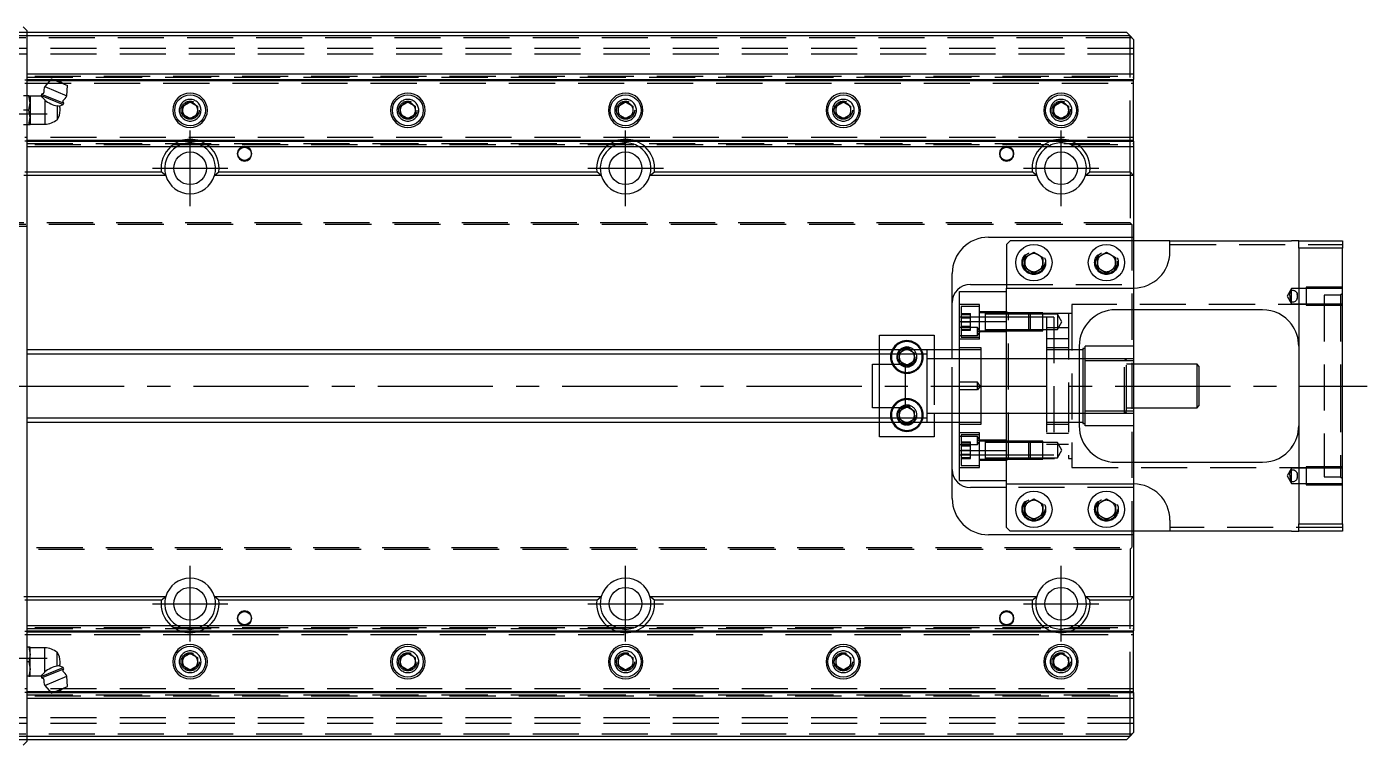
# Model space of a CAD drawing. Extents: x -12 to 1012, y -344 to 120.
# Drawn here: x 455 to 824.3, y -99 to 99 of the extents above; entities that cross this region are included whole.
import ezdxf

# ---------------------------------------------------------------- set-up
doc = ezdxf.new("R2010")
doc.units = 0
doc.linetypes.add('CENTER', pattern=[50.8, 31.75, -6.35, 6.35, -6.35])
doc.linetypes.add('DASHED', pattern=[19.05, 12.7, -6.35])
doc.layers.get('0').update_dxf_attribs({"linetype": 'CONTINUOUS'})
doc.layers.add('CENTER', color=1, linetype='CENTER')

msp = doc.modelspace()

# ---------------------------------------------------------------- linework, layer by layer
at = {"color": 3, "linetype": 'DASHED'}
for p, q in [((392, 97.5), (455, 97.5)), ((455, 96.5), (444.8, 96.5)), ((760, 93), (0, 93)), ((759.5, 96), (444.8, 96)), ((760, 91.5), (0, 91.5)), ((0, 85.4), (760, 85.4)), ((455, 85.15), (760, 85.15)), ((759, 66), (759, 86)), ((454.5, 84.42), (760, 84.42)), ((454.5, 83.5), (760, 83.5)), ((461.38, 84.2), (462.95, 84.2)), ((461.63, 84.48), (462.27, 84.48)), ((455, 80), (454.13, 80)), ((455, 76), (454.13, 76)), ((497.5, 76), (497.53, 76.41)), ((557.5, 76), (557.53, 76.41)), ((617.5, 76), (617.53, 76.41)), ((677.5, 76), (677.53, 76.41)), ((742.48, 76.29), (742.5, 76)), ((455, 72), (454.13, 72)), ((0, 66.6), (760, 66.6)), ((760, 68.5), (454.5, 68.5)), ((454.5, 67.58), (760, 67.58)), ((455, 66.85), (760, 66.85)), ((455, 58), (454.16, 58)), ((454.42, 59), (455, 59)), ((759, 59), (759, 45)), ((759.5, 44.5), (0.5, 44.5)), ((759, 45), (1, 45)), ((759.5, 44.5), (759, 45)), ((759.5, 44.5), (759.5, -44.5)), ((455, 44), (305, 44)), ((760, 40), (760, 28)), ((770, 39), (817.5, 39)), ((729.5, 34), (729.52, 34.35)), ((755.48, 34.36), (755.5, 34)), ((725, 28), (760, 28)), ((725, 17.78), (725, 26)), ((760, 28), (760, 27)), ((760, 27), (760, 21)), ((803.5, 26.85), (802.29, 24.75)), ((807.5, 26.85), (803.5, 26.85)), ((803.5, 26.44), (803.5, 26.85)), ((817.5, 27.25), (807.5, 27.25)), ((807.5, 27.25), (807.5, 22.25)), ((817.5, 26.85), (807.5, 26.85)), ((717.5, 22.43), (712, 22.43)), ((717.5, 12.93), (717.5, 22.43)), ((812.5, 22.5), (743, 22.5)), ((743, 22.5), (743, -22.5)), ((802.29, 24.75), (803.5, 22.65)), ((803.5, 22.65), (803.5, 23.06)), ((803.5, 22.65), (807.5, 22.65)), ((807.5, 22.65), (817.5, 22.65)), ((807.5, 22.25), (817.5, 22.25)), ((817, 25), (812.5, 25)), ((812.5, 25), (812.5, -25)), ((817.5, 25.5), (817, 25)), ((817, 25), (817, 0)), ((712.5, 19), (712, 19)), ((717.5, 21.93), (712.5, 21.93)), ((712.5, 21.93), (712.5, 17.68)), ((712.5, 19.99), (715, 19.99)), ((712.5, 19.68), (715, 19.68)), ((717.5, 19), (712.5, 19)), ((712.5, 18.83), (715, 18.83)), ((715, 18.83), (715, 19.99)), ((715, 16.52), (715, 18.83)), ((725, 20.43), (717.5, 20.43)), ((719.1, 20.18), (717.5, 20.18)), ((719.1, 19), (717.5, 19)), ((719.1, 20.18), (719.09, 20.18)), ((725, 20.18), (719.1, 20.18)), ((719.1, 20.18), (719.1, 20.18)), ((719.1, 20.18), (719.1, 17.83)), ((719.1, 20.18), (719.1, 15.18)), ((725, 19.78), (719.1, 19.78)), ((725, 19), (719.1, 19)), ((725.5, 20), (725, 20.5)), ((731.1, 20.18), (725, 20.18)), ((731.1, 20.18), (725, 20.18)), ((725.5, 20), (725, 20)), ((731.5, 19.78), (725, 19.78)), ((736, 19), (725, 19)), ((742, 20), (725.5, 20)), ((725.5, -20), (725.5, 20)), ((731.5, 19.78), (731.1, 20.18)), ((735, 20.18), (731.1, 20.18)), ((731.1, 17.68), (731.1, 20.18)), ((735, 19.78), (731.5, 19.78)), ((731.5, 19.78), (731.5, 17.68)), ((735, 15.18), (735, 20.18)), ((739, 19.78), (735, 19.78)), ((738, 19), (736, 19)), ((736, 19), (736, 0)), ((738, 19), (738, 0)), ((740.21, 17.68), (739, 19.78)), ((739, 19.78), (739, 17.68)), ((743, 20), (742, 20)), ((742, 20), (742, 0)), ((717, 16.1), (712, 16.1)), ((712.5, 17.68), (712.5, 13.43)), ((712.5, 17.68), (715, 17.68)), ((712.5, 16.52), (715, 16.52)), ((712.5, 15.68), (715, 15.68)), ((712.5, 15.37), (715, 15.37)), ((715, 15.37), (715, 16.52)), ((717.66, 15), (717, 16.1)), ((717, 15), (717, 16.1)), ((717, 13.9), (717.66, 15)), ((717.66, 15), (717, 15)), ((717.5, 15), (717, 15)), ((717, 13.9), (717, 15)), ((717.5, 15.18), (719.1, 15.18)), ((717.66, 15), (717.5, 15)), ((725, 14.93), (717.5, 14.93)), ((719.09, 15.18), (719.1, 15.18)), ((719.1, 17.83), (719.1, 17.55)), ((719.1, 17.55), (719.1, 15.91)), ((719.1, 15.91), (719.1, 15.18)), ((719.1, 15.58), (725, 15.58)), ((719.1, 15.18), (725, 15.18)), ((719.1, 15.18), (719.1, 15.18)), ((725, 15.58), (731.5, 15.58)), ((725, 15.18), (731.1, 15.18)), ((725, 15.18), (731.1, 15.18)), ((731.1, 15.18), (731.1, 17.68)), ((731.1, 15.18), (731.5, 15.58)), ((731.1, 15.18), (735, 15.18)), ((731.5, 17.68), (731.5, 15.58)), ((731.5, 15.58), (735, 15.58)), ((735, 15.58), (739, 15.58)), ((738, 16), (736, 16)), ((742, 16), (738, 16)), ((739, 15.58), (740.21, 17.68)), ((739, 17.68), (739, 15.58)), ((803.68, 16.75), (803.42, 17.11)), ((712, 13.9), (717, 13.9)), ((717.5, 12.93), (712, 12.93)), ((712.5, 13.43), (717.5, 13.43)), ((742, 13), (736, 13)), ((690, 5), (690, 10)), ((695, 8), (695.01, 8.25)), ((695.5, 9.15), (696.96, 10)), ((695.5, 6.85), (695.5, 9.15)), ((698.04, 10), (699.5, 9.15)), ((699.5, 9.15), (699.5, 6.85)), ((712, 7.5), (703, 7.5)), ((705, 10), (705, 7.5)), ((705, 7.5), (705, -7.5)), ((710, 7.5), (710, 10)), ((710, -7.5), (710, 7.5)), ((718, 10.5), (712, 10.5)), ((718, 10), (712, 10)), ((718, 7.5), (712, 7.5)), ((718, 0), (718, 10.5)), ((725, 7.5), (718, 7.5)), ((736, 7.5), (725, 7.5)), ((742, 10.5), (736, 10.5)), ((742, 10), (736, 10)), ((736, 10), (736, 0)), ((742, 7.5), (736, 7.5)), ((745, 10), (742, 10)), ((745, 7.5), (742, 7.5)), ((746, 7.5), (745, 7.5)), ((746.63, 7.5), (746, 7.5)), ((757.5, 7.5), (746.63, 7.5)), ((760, 7.5), (757.5, 7.5)), ((758, 7), (757.5, 7.5)), ((757.5, -7.5), (757.5, 7.5)), ((690, -5), (690, 5)), ((697, 5.98), (695.5, 6.85)), ((697.5, 5.69), (697, 5.98)), ((699.5, 6.85), (697.5, 5.69)), ((758, -7), (758, 7)), ((760, 6), (758, 6)), ((717, 1.1), (712, 1.1)), ((717.66, 0), (717, 1.1)), ((717, -1.1), (717, 1.1)), ((736, 0), (736, -19)), ((736, 0), (736, -10)), ((738, 0), (738, -19)), ((742, 0), (742, -20)), ((817, 0), (817, -25)), ((717, -1.1), (712, -1.1)), ((717.66, 0), (717, -1.1)), ((718, -10.5), (718, 0)), ((690, -10), (690, -5)), ((695.5, -6.85), (697, -5.98)), ((695.5, -9.15), (695.5, -6.85)), ((697, -5.98), (697.5, -5.69)), ((697.5, -5.69), (699.5, -6.85)), ((699.5, -6.85), (699.5, -9.15)), ((757.5, -7.5), (758, -7)), ((758, -6), (760, -6)), ((695, -8), (695.01, -7.75)), ((696.96, -10), (695.5, -9.15)), ((699.5, -9.15), (698.04, -10)), ((703, -7.5), (712, -7.5)), ((705, -7.5), (705, -10)), ((710, -10), (710, -7.5)), ((712, -7.5), (718, -7.5)), ((712, -10), (718, -10)), ((712, -10.5), (718, -10.5)), ((718, -7.5), (725, -7.5)), ((725, -7.5), (736, -7.5)), ((736, -7.5), (742, -7.5)), ((736, -10), (742, -10)), ((736, -10.5), (742, -10.5)), ((742, -7.5), (745, -7.5)), ((742, -10), (745, -10)), ((745, -7.5), (746, -7.5)), ((746, -7.5), (746.63, -7.5)), ((746.63, -7.5), (757.5, -7.5)), ((757.5, -7.5), (760, -7.5)), ((717.5, -12.93), (712, -12.93)), ((717, -13.9), (712, -13.9)), ((717.5, -13.43), (712.5, -13.43)), ((712.5, -13.43), (712.5, -21.93)), ((717.66, -15), (717, -13.9)), ((717, -15), (717, -13.9)), ((717.5, -17.68), (717.5, -12.93)), ((736, -13), (742, -13)), ((712, -16.1), (717, -16.1)), ((712.5, -15.37), (715, -15.37)), ((712.5, -15.68), (715, -15.68)), ((712.5, -16.52), (715, -16.52)), ((712.5, -17.68), (715, -17.68)), ((715, -15.68), (715, -15.37)), ((715, -17.68), (715, -15.68)), ((715, -19.68), (715, -17.68)), ((717, -16.1), (717.66, -15)), ((717.66, -15), (717, -15)), ((717, -16.1), (717, -15)), ((725, -14.93), (717.5, -14.93)), ((719.1, -15.18), (717.5, -15.18)), ((717.5, -22.43), (717.5, -17.68)), ((719.1, -15.18), (719.09, -15.18)), ((719.1, -15.18), (719.1, -15.18)), ((725, -15.18), (719.1, -15.18)), ((719.1, -15.18), (719.1, -20.18)), ((719.1, -15.18), (719.1, -20.18)), ((725, -15.58), (719.1, -15.58)), ((731.1, -15.18), (725, -15.18)), ((731.1, -15.18), (725, -15.18)), ((731.5, -15.58), (725, -15.58)), ((725, -26), (725, -17.78)), ((731.5, -15.58), (731.1, -15.18)), ((735, -15.18), (731.1, -15.18)), ((731.1, -20.18), (731.1, -15.18)), ((735, -15.58), (731.5, -15.58)), ((731.5, -15.58), (731.5, -19.78)), ((735, -20.18), (735, -15.18)), ((739, -15.58), (735, -15.58)), ((736, -16), (738, -16)), ((738, -16), (742, -16)), ((740.21, -17.68), (739, -15.58)), ((739, -15.58), (739, -19.78)), ((739, -19.78), (740.21, -17.68)), ((803.41, -17.12), (803.71, -16.71)), ((712, -19), (712.5, -19)), ((712.5, -18.83), (715, -18.83)), ((712.5, -19), (717.5, -19)), ((712.5, -19.68), (715, -19.68)), ((712.5, -19.99), (715, -19.99)), ((712.5, -21.93), (717.5, -21.93)), ((715, -19.99), (715, -19.68)), ((717.5, -19), (719.1, -19)), ((717.5, -20.18), (719.1, -20.18)), ((717.5, -20.43), (725, -20.43)), ((719.09, -20.18), (719.1, -20.18)), ((719.1, -19), (725, -19)), ((719.1, -19.78), (725, -19.78)), ((719.1, -20.18), (719.1, -20.18)), ((719.1, -20.18), (725, -20.18)), ((725, -19), (736, -19)), ((725, -19.78), (731.5, -19.78)), ((725, -20), (725.5, -20)), ((725, -20.5), (725.5, -20)), ((725, -20.18), (731.1, -20.18)), ((725, -20.18), (731.1, -20.18)), ((725.5, -20), (742, -20)), ((731.1, -20.18), (731.5, -19.78)), ((731.1, -20.18), (735, -20.18)), ((731.5, -19.78), (735, -19.78)), ((735, -19.78), (739, -19.78)), ((736, -19), (738, -19)), ((742, -20), (743, -20)), ((760, -21), (760, -27)), ((712, -22.43), (717.5, -22.43)), ((743, -22.5), (812.5, -22.5)), ((803.5, -22.65), (802.29, -24.75)), ((802.29, -24.75), (803.5, -26.85)), ((807.5, -22.65), (803.5, -22.65)), ((803.5, -23.06), (803.5, -22.65)), ((817.5, -22.25), (807.5, -22.25)), ((807.5, -22.25), (807.5, -27.25)), ((817.5, -22.65), (807.5, -22.65)), ((812.5, -25), (817, -25)), ((817, -25), (817.5, -25.5)), ((760, -28), (725, -28)), ((760, -27), (760, -28)), ((760, -28), (760, -40)), ((803.5, -26.85), (803.5, -26.44)), ((803.5, -26.85), (807.5, -26.85)), ((807.5, -26.85), (817.5, -26.85)), ((807.5, -27.25), (817.5, -27.25)), ((729.5, -34), (729.52, -33.65)), ((749.5, -34), (749.52, -33.65)), ((817.5, -39), (770, -39)), ((305, -44), (455, -44)), ((0.5, -44.5), (759.5, -44.5)), ((1, -45), (759, -45)), ((759, -45), (759.5, -44.5)), ((759, -45), (759, -59)), ((454.16, -58), (455, -58)), ((455, -59), (454.42, -59)), ((759, -86), (759, -66)), ((0, -66.6), (760, -66.6)), ((454.5, -67.58), (760, -67.58)), ((454.5, -68.5), (760, -68.5)), ((455, -66.85), (760, -66.85)), ((497.5, -76), (497.53, -75.59)), ((557.5, -76), (557.53, -75.59)), ((617.5, -76), (617.53, -75.59)), ((677.5, -76), (677.53, -75.59)), ((737.5, -76), (737.53, -75.59)), ((760, -83.5), (454.5, -83.5)), ((454.5, -84.42), (760, -84.42)), ((461.38, -84.2), (462.95, -84.2)), ((461.63, -84.48), (462.27, -84.48)), ((0, -85.4), (760, -85.4)), ((455, -85.15), (760, -85.15)), ((760, -91.5), (0, -91.5)), ((760, -93), (0, -93)), ((759.5, -96), (444.8, -96)), ((455, -97.5), (392, -97.5)), ((444.8, -96.5), (455, -96.5))]:
    msp.add_line(p, q, dxfattribs=at)
at = {"color": 7, "linetype": 'CONTINUOUS'}
for p, q in [((454, 99), (455, 98)), ((455, 98), (455, -98)), ((455, 97.5), (758, 97.5)), ((759, 96.5), (455, 96.5)), ((759, 96.5), (758, 97.5)), ((760, 95.5), (759, 96.5)), ((759, 86), (759, 96.5)), ((760, 95.5), (760, 86)), ((455, 86), (760, 86)), ((760, 86), (760, 84.48)), ((455, 84.48), (461.63, 84.48)), ((455, 84.2), (461.38, 84.2)), ((461.8, 84.68), (459.93, 82.53)), ((459.93, 82.53), (466.03, 80)), ((461.8, 84.68), (466.23, 82.84)), ((462.27, 84.48), (760, 84.48)), ((462.95, 84.2), (760, 84.2)), ((466.03, 80), (466.23, 82.84)), ((760, 84.2), (760, 84.48)), ((760, 67.8), (760, 84.2)), ((455.6, 80), (455, 80)), ((455.6, 80), (455.96, 80)), ((455.96, 78), (455.6, 80)), ((455.6, 76), (455.96, 78)), ((455.96, 80), (455.96, 78)), ((458.92, 79.85), (455.96, 79.85)), ((455.96, 78), (455.96, 74)), ((459.07, 80.45), (458.92, 80.08)), ((458.92, 80.08), (459.1, 79.64)), ((458.92, 80.08), (465.02, 77.56)), ((459.96, 78.83), (458.92, 79.85)), ((459.58, 80.66), (459.07, 80.45)), ((459.07, 80.45), (465.17, 77.93)), ((459.96, 78.83), (459.96, 72.15)), ((465.17, 77.93), (464.96, 78.44)), ((465.02, 77.56), (465.17, 77.93)), ((498, 77.15), (500, 78.31)), ((500, 78.31), (502, 77.15)), ((558, 77.15), (560, 78.31)), ((560, 78.31), (562, 77.15)), ((618, 77.15), (620, 78.31)), ((620, 78.31), (622, 77.15)), ((678, 77.15), (680, 78.31)), ((680, 78.31), (682, 77.15)), ((738, 77.15), (740, 78.31)), ((740, 78.31), (742, 77.15)), ((455.6, 76), (455, 76)), ((455.96, 74), (455.6, 76)), ((455.6, 72), (455.96, 74)), ((455.96, 74), (455.96, 72)), ((464.06, 77.07), (463.4, 77.18)), ((463.4, 77.18), (463.4, 73.4)), ((463.9, 77.09), (465.02, 77.56)), ((498, 74.85), (498, 77.15)), ((500, 73.69), (498, 74.85)), ((502, 74.85), (500, 73.69)), ((502, 77.15), (502, 74.85)), ((558, 74.85), (558, 77.15)), ((560, 73.69), (558, 74.85)), ((562, 74.85), (560, 73.69)), ((562, 77.15), (562, 74.85)), ((618, 74.85), (618, 77.15)), ((620, 73.69), (618, 74.85)), ((622, 74.85), (620, 73.69)), ((622, 77.15), (622, 74.85)), ((678, 74.85), (678, 77.15)), ((680, 73.69), (678, 74.85)), ((682, 74.85), (680, 73.69)), ((682, 77.15), (682, 74.85)), ((738, 74.85), (738, 77.15)), ((740, 73.69), (738, 74.85)), ((742, 74.85), (740, 73.69)), ((742, 77.15), (742, 74.85)), ((455.6, 72), (455, 72)), ((455.96, 72), (455.6, 72)), ((455.96, 72.15), (459.96, 72.15)), ((455, 67.8), (760, 67.8)), ((455, 67.52), (760, 67.52)), ((760, 67.52), (760, 67.8)), ((760, 67.52), (760, 66)), ((455, 66), (760, 66)), ((759, 59), (759, 66)), ((760, 66), (760, 58)), ((455, 59), (492.06, 59)), ((493.29, 58), (455, 58)), ((493.29, 58), (492.06, 59)), ((506.71, 58), (507.94, 59)), ((613.29, 58), (506.71, 58)), ((507.94, 59), (612.06, 59)), ((613.29, 58), (612.06, 59)), ((626.71, 58), (627.94, 59)), ((733.29, 58), (626.71, 58)), ((627.94, 59), (732.06, 59)), ((733.29, 58), (732.06, 59)), ((746.71, 58), (747.94, 59)), ((760, 58), (746.71, 58)), ((747.94, 59), (759, 59)), ((759, 59), (760, 58)), ((760, 58), (760, 41)), ((720, 41), (760, 41)), ((760, 41), (760, 40)), ((726, 40), (725, 39)), ((725, 39), (725, 27)), ((770, 40), (726, 40)), ((770, 40), (803.5, 40)), ((770, 37), (770, 40)), ((805.5, 40), (803.5, 40)), ((805.5, 40), (817.5, 40)), ((805.5, 38), (805.5, 40)), ((817.5, 38), (805.5, 38)), ((805.5, 38), (805.5, -38)), ((817.5, 40), (817.5, 38)), ((817.5, -38), (817.5, 38)), ((730, 35.44), (732.5, 36.89)), ((730, 32.56), (730, 35.44)), ((732.5, 36.89), (735, 35.44)), ((735, 35.44), (735, 32.56)), ((750, 35.44), (752.5, 36.89)), ((750, 32.56), (750, 35.44)), ((752.5, 36.89), (755, 35.44)), ((755, 35.44), (755, 32.56)), ((710, 10), (710, 31)), ((732.5, 31.11), (730, 32.56)), ((735, 32.56), (732.5, 31.11)), ((752.5, 31.11), (750, 32.56)), ((755, 32.56), (752.5, 31.11)), ((712, 17.78), (712, 26)), ((712, 26), (725, 26)), ((715, 28), (725, 28)), ((725, 17.78), (725, 27)), ((725, 27), (760, 27)), ((803.16, 25.61), (803.3, 25.99)), ((803.3, 25.99), (803.5, 26.44)), ((803.5, 26.44), (803.72, 26.43)), ((803.5, 23.06), (803.5, 26.44)), ((803.72, 26.43), (803.94, 26.4)), ((803.94, 26.4), (804.15, 26.35)), ((804.15, 26.35), (804.35, 26.28)), ((804.35, 26.28), (804.58, 26.14)), ((804.58, 26.14), (804.77, 25.97)), ((804.77, 25.97), (804.91, 25.77)), ((803.02, 24.91), (803.06, 25.23)), ((803.06, 25.23), (803.16, 25.61)), ((803.58, 23.06), (803.5, 23.06)), ((803.82, 23.08), (803.58, 23.06)), ((804.04, 23.12), (803.82, 23.08)), ((804.29, 23.2), (804.04, 23.12)), ((804.52, 23.31), (804.29, 23.2)), ((804.72, 23.48), (804.52, 23.31)), ((804.88, 23.67), (804.72, 23.48)), ((804.99, 23.9), (804.88, 23.67)), ((804.91, 25.77), (805.02, 25.53)), ((805.06, 24.11), (804.99, 23.9)), ((805.02, 25.53), (805.08, 25.3)), ((795.5, 21), (755, 21)), ((760, 21), (760, 11)), ((712, -17.78), (712, 17.78)), ((712, 17.78), (725, 17.78)), ((725, -17.78), (725, 17.78)), ((725, -17.78), (725, 17.78)), ((690, 14), (705, 14)), ((690, 10), (690, 14)), ((705, 14), (705, 10)), ((703, 10), (455, 10)), ((696.96, 10), (697.5, 10.31)), ((697.5, 10.31), (698.04, 10)), ((712, 10), (703, 10)), ((703, 10), (703, -10)), ((703, 10), (703, -10)), ((745, 11), (745, -11)), ((746, 10), (745, 10)), ((746.31, 10.37), (746, 10.37)), ((746, 10.37), (746, 0)), ((746.63, 6.93), (746.63, 11)), ((760, 11), (746.63, 11)), ((760, 11), (760, 6.93)), ((688, -6), (688, 6)), ((688, 6), (697, 6)), ((697, 6), (697, -6)), ((746.63, -6.93), (746.63, 6.93)), ((760, 6.93), (746.63, 6.93)), ((760, 6.93), (760, -6.93)), ((777.5, 6), (760, 6)), ((778, 5.5), (777.5, 6)), ((777.5, -6), (777.5, 6)), ((778, 5.5), (778, -5.5)), ((746, 0), (746, -10.38)), ((697, -6), (688, -6)), ((746.63, -11), (746.63, -6.93)), ((760, -6.93), (746.63, -6.93)), ((760, -6), (777.5, -6)), ((760, -6.93), (760, -11)), ((777.5, -6), (778, -5.5)), ((455, -10), (703, -10)), ((690, -14), (690, -10)), ((697.5, -10.31), (696.96, -10)), ((698.04, -10), (697.5, -10.31)), ((703, -10), (712, -10)), ((705, -10), (705, -14)), ((710, -31), (710, -10)), ((745, -10), (746, -10)), ((746, -10.38), (746.31, -10.38)), ((760, -11), (746.63, -11)), ((760, -11), (760, -21)), ((705, -14), (690, -14)), ((712, -26), (712, -17.78)), ((712, -17.78), (725, -17.78)), ((725, -27), (725, -17.78)), ((755, -21), (795.5, -21)), ((803.02, -24.59), (803.06, -24.27)), ((803.06, -24.27), (803.16, -23.89)), ((803.16, -23.89), (803.3, -23.51)), ((803.3, -23.51), (803.5, -23.06)), ((803.5, -23.06), (803.72, -23.07)), ((803.5, -26.44), (803.5, -23.06)), ((803.72, -23.07), (803.94, -23.1)), ((803.94, -23.1), (804.15, -23.15)), ((804.15, -23.15), (804.35, -23.22)), ((804.35, -23.22), (804.58, -23.35)), ((804.58, -23.35), (804.77, -23.53)), ((804.88, -25.83), (804.72, -26.02)), ((804.77, -23.53), (804.91, -23.73)), ((804.99, -25.6), (804.88, -25.83)), ((804.91, -23.73), (805.02, -23.96)), ((805.06, -25.39), (804.99, -25.6)), ((805.02, -23.96), (805.08, -24.2)), ((712, -26), (725, -26)), ((725, -28), (715, -28)), ((725, -39), (725, -27)), ((725, -27), (760, -27)), ((803.58, -26.43), (803.5, -26.44)), ((803.82, -26.42), (803.58, -26.43)), ((804.04, -26.38), (803.82, -26.42)), ((804.29, -26.3), (804.04, -26.38)), ((804.52, -26.18), (804.29, -26.3)), ((804.72, -26.02), (804.52, -26.18)), ((730, -32.56), (732.5, -31.11)), ((730, -35.44), (730, -32.56)), ((732.5, -31.11), (735, -32.56)), ((735, -32.56), (735, -35.44)), ((750, -32.56), (752.5, -31.11)), ((750, -35.44), (750, -32.56)), ((752.5, -31.11), (755, -32.56)), ((755, -32.56), (755, -35.44)), ((732.5, -36.89), (730, -35.44)), ((735, -35.44), (732.5, -36.89)), ((752.5, -36.89), (750, -35.44)), ((755, -35.44), (752.5, -36.89)), ((725, -39), (726, -40)), ((770, -40), (726, -40)), ((760, -40), (760, -41)), ((770, -37), (770, -40)), ((803.5, -40), (770, -40)), ((803.5, -40), (805.5, -40)), ((805.5, -40), (805.5, -38)), ((805.5, -38), (817.5, -38)), ((817.5, -40), (805.5, -40)), ((817.5, -38), (817.5, -40)), ((760, -41), (720, -41)), ((760, -41), (760, -58)), ((455, -58), (493.29, -58)), ((492.06, -59), (455, -59)), ((492.06, -59), (493.29, -58)), ((506.71, -58), (613.29, -58)), ((507.94, -59), (506.71, -58)), ((612.06, -59), (507.94, -59)), ((612.06, -59), (613.29, -58)), ((626.71, -58), (733.29, -58)), ((627.94, -59), (626.71, -58)), ((732.06, -59), (627.94, -59)), ((732.06, -59), (733.29, -58)), ((746.71, -58), (760, -58)), ((747.94, -59), (746.71, -58)), ((759, -59), (747.94, -59)), ((760, -58), (759, -59)), ((759, -66), (759, -59)), ((760, -58), (760, -66)), ((455, -66), (760, -66)), ((760, -66), (760, -67.52)), ((455, -67.52), (760, -67.52)), ((455, -67.8), (760, -67.8)), ((760, -67.8), (760, -67.52)), ((760, -84.2), (760, -67.8)), ((455.6, -72), (455, -72)), ((455.96, -72), (455.6, -72)), ((455.6, -72), (455.96, -74)), ((455.96, -74), (455.96, -72)), ((459.96, -72.15), (455.96, -72.15)), ((459.96, -78.83), (459.96, -72.15)), ((463.4, -77.18), (463.4, -73.4)), ((498, -74.85), (500, -73.69)), ((500, -73.69), (502, -74.85)), ((558, -74.85), (560, -73.69)), ((560, -73.69), (562, -74.85)), ((618, -74.85), (620, -73.69)), ((620, -73.69), (622, -74.85)), ((678, -74.85), (680, -73.69)), ((680, -73.69), (682, -74.85)), ((738, -74.85), (740, -73.69)), ((740, -73.69), (742, -74.85)), ((455.6, -76), (455, -76)), ((455.96, -74), (455.6, -76)), ((455.6, -76), (455.96, -78)), ((455.96, -78), (455.96, -74)), ((458.92, -80.08), (465.02, -77.56)), ((464.06, -77.07), (463.4, -77.18)), ((465.02, -77.56), (463.9, -77.09)), ((465.17, -77.93), (465.02, -77.56)), ((498, -77.15), (498, -74.85)), ((500, -78.31), (498, -77.15)), ((502, -77.15), (500, -78.31)), ((502, -74.85), (502, -77.15)), ((558, -77.15), (558, -74.85)), ((560, -78.31), (558, -77.15)), ((562, -77.15), (560, -78.31)), ((562, -74.85), (562, -77.15)), ((618, -77.15), (618, -74.85)), ((620, -78.31), (618, -77.15)), ((622, -77.15), (620, -78.31)), ((622, -74.85), (622, -77.15)), ((678, -77.15), (678, -74.85)), ((680, -78.31), (678, -77.15)), ((682, -77.15), (680, -78.31)), ((682, -74.85), (682, -77.15)), ((738, -77.15), (738, -74.85)), ((740, -78.31), (738, -77.15)), ((742, -77.15), (740, -78.31)), ((742, -74.85), (742, -77.15)), ((455.6, -80), (455, -80)), ((455.96, -78), (455.6, -80)), ((455.6, -80), (455.96, -80)), ((455.96, -80), (455.96, -78)), ((455.96, -79.85), (458.92, -79.85)), ((459.96, -78.83), (458.92, -79.85)), ((459.1, -79.64), (458.92, -80.08)), ((458.92, -80.08), (459.07, -80.45)), ((459.07, -80.45), (465.17, -77.93)), ((459.07, -80.45), (459.58, -80.66)), ((459.93, -82.53), (466.03, -80)), ((464.96, -78.44), (465.17, -77.93)), ((466.23, -82.84), (466.03, -80)), ((455, -84.2), (461.38, -84.2)), ((455, -84.48), (461.63, -84.48)), ((459.93, -82.53), (461.8, -84.68)), ((461.8, -84.68), (466.23, -82.84)), ((462.27, -84.48), (760, -84.48)), ((462.95, -84.2), (760, -84.2)), ((760, -84.48), (760, -84.2)), ((760, -84.48), (760, -86)), ((455, -86), (760, -86)), ((759, -96.5), (759, -86)), ((760, -86), (760, -95.5)), ((759, -96.5), (760, -95.5)), ((455, -98), (454, -99)), ((455, -96.5), (759, -96.5)), ((758, -97.5), (455, -97.5)), ((758, -97.5), (759, -96.5))]:
    msp.add_line(p, q, dxfattribs=at)
at = {"color": 3, "linetype": 'CONTINUOUS'}
for p, q in [((703, 8.75), (455, 8.75)), ((455, -8.75), (703, -8.75))]:
    msp.add_line(p, q, dxfattribs=at)
at = {"color": 7, "linetype": 'CONTINUOUS'}
for centre, radius in [((500, 76), 4.25), ((560, 76), 4.25), ((620, 76), 4.25), ((680, 76), 4.25), ((740, 76), 4.25), ((500, 60), 4.5), ((620, 60), 4.5), ((740, 60), 4.5), ((732.5, 34), 5), ((752.5, 34), 5), ((732.5, -34), 5), ((752.5, -34), 5), ((500, -60), 4.5), ((620, -60), 4.5), ((740, -60), 4.5), ((500, -76), 4.25), ((560, -76), 4.25), ((620, -76), 4.25), ((680, -76), 4.25), ((740, -76), 4.25)]:
    msp.add_circle(centre, radius, dxfattribs=at)
at = {"color": 3, "linetype": 'DASHED'}
for centre, radius in [((500, 76), 2.5), ((560, 76), 2.5), ((620, 76), 2.5), ((680, 76), 2.5), ((740, 76), 2.5), ((732.5, 34), 3.25), ((732.5, 34), 3), ((752.5, 34), 3.25), ((752.5, 34), 3), ((697.5, 8), 2.5), ((697.5, -8), 2.5), ((732.5, -34), 3.25), ((732.5, -34), 3), ((752.5, -34), 3.25), ((752.5, -34), 3), ((500, -76), 2.5), ((560, -76), 2.5), ((620, -76), 2.5), ((680, -76), 2.5), ((740, -76), 2.5)]:
    msp.add_circle(centre, radius, dxfattribs=at)
at = {"color": 3, "linetype": 'CONTINUOUS'}
for centre in [(515, 64), (725, 64), (515, -64), (725, -64)]:
    msp.add_circle(centre, 1.83, dxfattribs=at)
at = {"color": 7, "linetype": 'CONTINUOUS'}
for centre, radius, start, end in [((462.98, 81.27), 3.3, 157.5002, 186.8361), ((462.85, 80.95), 3.2, 67.5, 85.7094), ((462.85, 80.95), 3.2, 49.2906, 67.5), ((459.51, 80.85), 0.2, 292.5015, 6.8388), ((465.03, 85.01), 8, 230.6329, 258.2355), ((465.14, 78.51), 0.2, 128.1612, 202.4985), ((462.98, 81.27), 3.3, 308.1639, 337.4998), ((500, 76), 4.75, 0, 180), ((560, 76), 4.75, 0, 180), ((620, 76), 4.75, 0, 180), ((680, 76), 4.75, 0, 180), ((740, 76), 4.75, 0, 180), ((459.48, 76), 4.7, 326.4139, 359.9998), ((459.48, 76), 4.7, 0.0002, 13.1788), ((500, 76), 4.75, 180, 0), ((560, 76), 4.75, 180, 0), ((620, 76), 4.75, 180, 0), ((680, 76), 4.75, 180, 0), ((740, 76), 4.75, 180, 0), ((459.73, 78.15), 6, 272.1786, 307.7262), ((500, 60), 8, 131.4096, 187.1808), ((500, 60), 7, 121.0027, 196.6015), ((500, 60), 7, 343.3985, 58.9973), ((500, 60), 8, 352.8192, 48.5904), ((515, 64), 2, 180, 90), ((515, 64), 2, 90, 180), ((620, 60), 8, 131.4096, 187.1808), ((620, 60), 7, 121.0027, 196.6015), ((620, 60), 7, 343.3985, 58.9973), ((620, 60), 8, 352.8192, 48.5904), ((725, 64), 2, 180, 90), ((725, 64), 2, 90, 180), ((740, 60), 8, 131.4096, 187.1808), ((740, 60), 7, 121.0027, 196.6015), ((740, 60), 7, 343.3985, 58.9973), ((740, 60), 8, 352.8192, 48.5904), ((500, 60), 7, 196.6015, 343.3985), ((620, 60), 7, 196.6015, 343.3985), ((740, 60), 7, 196.6015, 343.3985), ((720, 31), 10, 90, 180), ((760, 37), 10, 270, 0), ((715, 23), 5, 90, 180), ((806.95, 24.95), 3.94, 180.6019, 208.7085), ((802.35, 24.75), 2.79, 346.6146, 11.3558), ((755, 11), 10, 90, 180), ((795.5, 11), 10, 36.8699, 90), ((795.5, 11), 10, 0.0058, 36.8641), ((697.5, 8), 4.5, 90, 153.6122), ((697.5, 8), 4.25, 28.0725, 151.9275), ((697.5, 8), 4.5, 26.3878, 90), ((746.31, 10.69), 0.313, 270, 0), ((697.5, -8), 4.5, 206.3878, 333.6122), ((697.5, -8), 4.25, 208.0725, 331.9275), ((755, -11), 10, 180, 270), ((746.31, -10.69), 0.313, 0, 90), ((795.5, -11), 10, 323.1311, 359.999), ((795.5, -11), 10, 270, 323.1301), ((715, -23), 5, 180, 270), ((806.95, -24.54), 3.94, 180.6019, 208.7085), ((802.35, -24.75), 2.79, 346.6146, 11.3558), ((760, -37), 10, 0, 90), ((720, -31), 10, 180, 270), ((500, -60), 7, 16.6015, 163.3985), ((620, -60), 7, 16.6015, 163.3985), ((740, -60), 7, 16.6015, 163.3985), ((500, -60), 8, 172.8192, 228.5904), ((500, -60), 7, 163.3985, 238.9973), ((500, -60), 7, 301.0027, 16.6015), ((500, -60), 8, 311.4096, 7.1808), ((620, -60), 8, 172.8192, 228.5904), ((620, -60), 7, 163.3985, 238.9973), ((620, -60), 7, 301.0027, 16.6015), ((620, -60), 8, 311.4096, 7.1808), ((740, -60), 8, 172.8192, 228.5904), ((740, -60), 7, 163.3985, 238.9973), ((740, -60), 7, 301.0027, 16.6015), ((740, -60), 8, 311.4096, 7.1808), ((515, -64), 2, 270, 180), ((725, -64), 2, 270, 180), ((515, -64), 2, 180, 270), ((725, -64), 2, 180, 270), ((459.73, -78.15), 6, 52.2738, 87.8214), ((459.48, -76), 4.7, 0.0002, 33.5861), ((500, -76), 4.75, 0, 180), ((560, -76), 4.75, 0, 180), ((620, -76), 4.75, 0, 180), ((680, -76), 4.75, 0, 180), ((740, -76), 4.75, 0, 180), ((465.03, -85.01), 8, 101.7644, 129.3672), ((459.48, -76), 4.7, 346.8211, 359.9998), ((500, -76), 4.75, 180, 0), ((560, -76), 4.75, 180, 0), ((620, -76), 4.75, 180, 0), ((680, -76), 4.75, 180, 0), ((740, -76), 4.75, 180, 0), ((459.51, -80.85), 0.2, 353.1612, 67.4985), ((462.98, -81.27), 3.3, 173.1639, 202.4998), ((465.14, -78.51), 0.2, 157.5015, 231.8388), ((462.98, -81.27), 3.3, 22.5002, 51.8361), ((462.85, -80.95), 3.2, 274.2906, 292.5), ((462.85, -80.95), 3.2, 292.5, 310.7094)]:
    msp.add_arc(centre, radius, start, end, dxfattribs=at)
at = {"color": 3, "linetype": 'DASHED'}
for centre, radius, start, end in [((500, 76), 3, 0, 180), ((500, 76), 2.1, 102.2472, 137.7528), ((500, 76), 2.1, 77.7528, 102.2472), ((500, 76), 2.1, 42.2472, 77.7528), ((560, 76), 3, 0, 180), ((560, 76), 2.1, 102.2472, 137.7528), ((560, 76), 2.1, 77.7528, 102.2472), ((560, 76), 2.1, 42.2472, 77.7528), ((620, 76), 3, 0, 180), ((620, 76), 2.1, 102.2472, 137.7528), ((620, 76), 2.1, 77.7528, 102.2472), ((620, 76), 2.1, 42.2472, 77.7528), ((680, 76), 3, 0, 180), ((680, 76), 2.1, 102.2472, 137.7528), ((680, 76), 2.1, 77.7528, 102.2472), ((680, 76), 2.1, 42.2472, 77.7528), ((740, 76), 3, 0, 180), ((740, 76), 2.1, 102.2472, 137.7528), ((740, 76), 2.1, 77.7528, 102.2472), ((740, 76), 2.1, 42.2472, 77.7528), ((500, 76), 3, 180, 0), ((500, 76), 2.1, 162.2472, 180), ((500, 76), 2.1, 180, 197.7528), ((500, 76), 2.1, 137.7528, 162.2472), ((500, 76), 2.1, 197.7528, 222.2472), ((500, 76), 2.1, 222.2472, 257.7528), ((500, 76), 2.1, 257.7528, 282.2472), ((500, 76), 2.1, 282.2472, 317.7528), ((500, 76), 2.1, 17.7528, 42.2472), ((500, 76), 2.1, 317.7528, 342.2472), ((500, 76), 2.1, 342.2472, 17.7528), ((560, 76), 3, 180, 0), ((560, 76), 2.1, 162.2472, 180), ((560, 76), 2.1, 180, 197.7528), ((560, 76), 2.1, 137.7528, 162.2472), ((560, 76), 2.1, 197.7528, 222.2472), ((560, 76), 2.1, 222.2472, 257.7528), ((560, 76), 2.1, 257.7528, 282.2472), ((560, 76), 2.1, 282.2472, 317.7528), ((560, 76), 2.1, 17.7528, 42.2472), ((560, 76), 2.1, 317.7528, 342.2472), ((560, 76), 2.1, 342.2472, 17.7528), ((620, 76), 3, 180, 0), ((620, 76), 2.1, 162.2472, 180), ((620, 76), 2.1, 180, 197.7528), ((620, 76), 2.1, 137.7528, 162.2472), ((620, 76), 2.1, 197.7528, 222.2472), ((620, 76), 2.1, 222.2472, 257.7528), ((620, 76), 2.1, 257.7528, 282.2472), ((620, 76), 2.1, 282.2472, 317.7528), ((620, 76), 2.1, 17.7528, 42.2472), ((620, 76), 2.1, 317.7528, 342.2472), ((620, 76), 2.1, 342.2472, 17.7528), ((680, 76), 3, 180, 0), ((680, 76), 2.1, 162.2472, 180), ((680, 76), 2.1, 180, 197.7528), ((680, 76), 2.1, 137.7528, 162.2472), ((680, 76), 2.1, 197.7528, 222.2472), ((680, 76), 2.1, 222.2472, 257.7528), ((680, 76), 2.1, 257.7528, 282.2472), ((680, 76), 2.1, 282.2472, 317.7528), ((680, 76), 2.1, 17.7528, 42.2472), ((680, 76), 2.1, 317.7528, 342.2472), ((680, 76), 2.1, 342.2472, 17.7528), ((740, 76), 3, 180, 0), ((740, 76), 2.1, 162.2472, 180), ((740, 76), 2.1, 180, 197.7528), ((740, 76), 2.1, 137.7528, 162.2472), ((740, 76), 2.1, 197.7528, 222.2472), ((740, 76), 2.1, 222.2472, 257.7528), ((740, 76), 2.1, 257.7528, 282.2472), ((740, 76), 2.1, 282.2472, 317.7528), ((740, 76), 2.1, 17.7528, 42.2472), ((740, 76), 2.1, 317.7528, 342.2472), ((740, 76), 2.1, 342.2472, 17.7528), ((500, 60), 8, 48.5904, 131.4096), ((500, 60), 7, 58.9973, 121.0027), ((620, 60), 8, 48.5904, 131.4096), ((620, 60), 7, 58.9973, 121.0027), ((740, 60), 8, 48.5904, 131.4096), ((740, 60), 7, 58.9973, 121.0027), ((732.5, 34), 2.5, 120, 180), ((732.5, 34), 2.5, 180, 240), ((732.5, 34), 2.5, 60, 120), ((732.5, 34), 2.5, 0, 60), ((732.5, 34), 2.5, 300, 0), ((752.5, 34), 2.5, 120, 180), ((752.5, 34), 2.5, 180, 240), ((752.5, 34), 2.5, 60, 120), ((752.5, 34), 2.5, 0, 60), ((752.5, 34), 2.5, 300, 0), ((732.5, 34), 2.5, 240, 300), ((752.5, 34), 2.5, 240, 300), ((697.5, 8), 4.5, 153.6122, 221.8103), ((697.5, 8), 4.25, 151.9275, 224.9009), ((697.5, 8), 2.75, 133.3418, 259.5243), ((697.5, 8), 2.1, 162.2472, 180), ((697.5, 8), 2.1, 180, 197.7528), ((697.5, 8), 2.1, 137.7528, 162.2472), ((697.5, 8), 2.75, 46.6582, 133.3418), ((697.5, 8), 2.1, 107.7528, 137.7528), ((697.5, 8), 2.1, 102.2472, 107.7528), ((697.5, 8), 2.1, 77.7528, 102.2472), ((697.5, 8), 2.75, 270, 46.6582), ((697.5, 8), 2.1, 72.2472, 77.7528), ((697.5, 8), 2.1, 42.2472, 72.2472), ((697.5, 8), 2.1, 17.7528, 42.2472), ((697.5, 8), 2.1, 342.2472, 17.7528), ((697.5, 8), 4.25, 315.0991, 0), ((697.5, 8), 4.5, 318.1897, 26.3878), ((697.5, 8), 4.25, 0, 28.0725), ((697.5, 8), 4.5, 221.8103, 263.6206), ((697.5, 8), 4.25, 224.9009, 263.2437), ((697.5, 8), 2.1, 197.7528, 222.2472), ((697.5, 8), 2.1, 222.2472, 256.2259), ((697.5, 8), 2.1, 256.2259, 257.7528), ((697.5, 8), 2.75, 259.5243, 270), ((697.5, 8), 4.5, 263.6206, 318.1897), ((697.5, 8), 4.25, 263.2437, 315.0991), ((697.5, 8), 2.1, 257.7528, 282.2472), ((697.5, 8), 2.1, 282.2472, 317.7528), ((697.5, 8), 2.1, 317.7528, 342.2472), ((697.5, -8), 4.5, 96.3794, 138.1897), ((697.5, -8), 4.5, 90, 96.3794), ((697.5, -8), 4.5, 41.8103, 90), ((697.5, -8), 4.5, 138.1897, 206.3878), ((697.5, -8), 4.25, 135.0991, 208.0725), ((697.5, -8), 4.25, 96.7563, 135.0991), ((697.5, -8), 2.75, 100.4757, 226.6582), ((697.5, -8), 2.1, 162.2472, 180), ((697.5, -8), 2.1, 137.7528, 162.2472), ((697.5, -8), 2.1, 103.7741, 137.7528), ((697.5, -8), 4.25, 44.9009, 96.7563), ((697.5, -8), 2.75, 313.3418, 100.4757), ((697.5, -8), 2.1, 102.2472, 103.7741), ((697.5, -8), 2.1, 77.7528, 102.2472), ((697.5, -8), 2.1, 42.2472, 77.7528), ((697.5, -8), 2.1, 17.7528, 42.2472), ((697.5, -8), 2.1, 342.2472, 17.7528), ((697.5, -8), 4.25, 0, 44.9009), ((697.5, -8), 4.5, 333.6122, 41.8103), ((697.5, -8), 2.1, 180, 197.7528), ((697.5, -8), 2.1, 197.7528, 222.2472), ((697.5, -8), 2.75, 226.6582, 270), ((697.5, -8), 2.1, 222.2472, 252.2472), ((697.5, -8), 2.1, 252.2472, 257.7528), ((697.5, -8), 2.1, 257.7528, 282.2472), ((697.5, -8), 2.75, 270, 313.3418), ((697.5, -8), 2.1, 282.2472, 287.7528), ((697.5, -8), 2.1, 287.7528, 317.7528), ((697.5, -8), 2.1, 317.7528, 342.2472), ((697.5, -8), 4.25, 331.9275, 0), ((732.5, -34), 2.5, 120, 180), ((732.5, -34), 2.5, 60, 120), ((732.5, -34), 2.5, 0, 60), ((752.5, -34), 2.5, 120, 180), ((752.5, -34), 2.5, 60, 120), ((752.5, -34), 2.5, 0, 60), ((732.5, -34), 2.5, 180, 240), ((732.5, -34), 2.5, 240, 300), ((732.5, -34), 2.5, 300, 0), ((752.5, -34), 2.5, 180, 240), ((752.5, -34), 2.5, 240, 300), ((752.5, -34), 2.5, 300, 0), ((500, -60), 8, 228.5904, 311.4096), ((500, -60), 7, 238.9973, 301.0027), ((620, -60), 8, 228.5904, 311.4096), ((620, -60), 7, 238.9973, 301.0027), ((740, -60), 8, 228.5904, 311.4096), ((740, -60), 7, 238.9973, 301.0027), ((500, -76), 3, 0, 180), ((560, -76), 3, 0, 180), ((620, -76), 3, 0, 180), ((680, -76), 3, 0, 180), ((740, -76), 3, 0, 180), ((500, -76), 3, 180, 0), ((500, -76), 2.1, 162.2472, 180), ((500, -76), 2.1, 180, 197.7528), ((500, -76), 2.1, 137.7528, 162.2472), ((500, -76), 2.1, 197.7528, 222.2472), ((500, -76), 2.1, 102.2472, 137.7528), ((500, -76), 2.1, 222.2472, 257.7528), ((500, -76), 2.1, 77.7528, 102.2472), ((500, -76), 2.1, 42.2472, 77.7528), ((500, -76), 2.1, 282.2472, 317.7528), ((500, -76), 2.1, 17.7528, 42.2472), ((500, -76), 2.1, 317.7528, 342.2472), ((500, -76), 2.1, 342.2472, 17.7528), ((560, -76), 3, 180, 0), ((560, -76), 2.1, 162.2472, 180), ((560, -76), 2.1, 180, 197.7528), ((560, -76), 2.1, 137.7528, 162.2472), ((560, -76), 2.1, 197.7528, 222.2472), ((560, -76), 2.1, 102.2472, 137.7528), ((560, -76), 2.1, 222.2472, 257.7528), ((560, -76), 2.1, 77.7528, 102.2472), ((560, -76), 2.1, 42.2472, 77.7528), ((560, -76), 2.1, 282.2472, 317.7528), ((560, -76), 2.1, 17.7528, 42.2472), ((560, -76), 2.1, 317.7528, 342.2472), ((560, -76), 2.1, 342.2472, 17.7528), ((620, -76), 3, 180, 0), ((620, -76), 2.1, 162.2472, 180), ((620, -76), 2.1, 180, 197.7528), ((620, -76), 2.1, 137.7528, 162.2472), ((620, -76), 2.1, 197.7528, 222.2472), ((620, -76), 2.1, 102.2472, 137.7528), ((620, -76), 2.1, 222.2472, 257.7528), ((620, -76), 2.1, 77.7528, 102.2472), ((620, -76), 2.1, 42.2472, 77.7528), ((620, -76), 2.1, 282.2472, 317.7528), ((620, -76), 2.1, 17.7528, 42.2472), ((620, -76), 2.1, 317.7528, 342.2472), ((620, -76), 2.1, 342.2472, 17.7528), ((680, -76), 3, 180, 0), ((680, -76), 2.1, 162.2472, 180), ((680, -76), 2.1, 180, 197.7528), ((680, -76), 2.1, 137.7528, 162.2472), ((680, -76), 2.1, 197.7528, 222.2472), ((680, -76), 2.1, 102.2472, 137.7528), ((680, -76), 2.1, 222.2472, 257.7528), ((680, -76), 2.1, 77.7528, 102.2472), ((680, -76), 2.1, 42.2472, 77.7528), ((680, -76), 2.1, 282.2472, 317.7528), ((680, -76), 2.1, 17.7528, 42.2472), ((680, -76), 2.1, 317.7528, 342.2472), ((680, -76), 2.1, 342.2472, 17.7528), ((740, -76), 3, 180, 0), ((740, -76), 2.1, 162.2472, 180), ((740, -76), 2.1, 180, 197.7528), ((740, -76), 2.1, 137.7528, 162.2472), ((740, -76), 2.1, 197.7528, 222.2472), ((740, -76), 2.1, 102.2472, 137.7528), ((740, -76), 2.1, 222.2472, 257.7528), ((740, -76), 2.1, 77.7528, 102.2472), ((740, -76), 2.1, 42.2472, 77.7528), ((740, -76), 2.1, 282.2472, 317.7528), ((740, -76), 2.1, 17.7528, 42.2472), ((740, -76), 2.1, 317.7528, 342.2472), ((740, -76), 2.1, 342.2472, 17.7528), ((500, -76), 2.1, 257.7528, 282.2472), ((560, -76), 2.1, 257.7528, 282.2472), ((620, -76), 2.1, 257.7528, 282.2472), ((680, -76), 2.1, 257.7528, 282.2472), ((740, -76), 2.1, 257.7528, 282.2472)]:
    msp.add_arc(centre, radius, start, end, dxfattribs=at)
at = {"layer": 'CENTER', "color": 1, "linetype": 'CENTER'}
for p, q in [((299.4, 75), (460.6, 75)), ((500, 49.6), (500, 70.4)), ((620, 49.6), (620, 70.4)), ((740, 49.6), (740, 70.4)), ((489.6, 60), (510.4, 60)), ((609.6, 60), (630.4, 60)), ((729.6, 60), (750.4, 60)), ((-7.09, 0), (824.35, 0)), ((500, -70.4), (500, -49.6)), ((620, -70.4), (620, -49.6)), ((740, -70.4), (740, -49.6)), ((489.6, -60), (510.4, -60)), ((609.6, -60), (630.4, -60)), ((729.6, -60), (750.4, -60)), ((299.4, -75), (460.6, -75))]:
    msp.add_line(p, q, dxfattribs=at)

doc.saveas('drawing.dxf')
